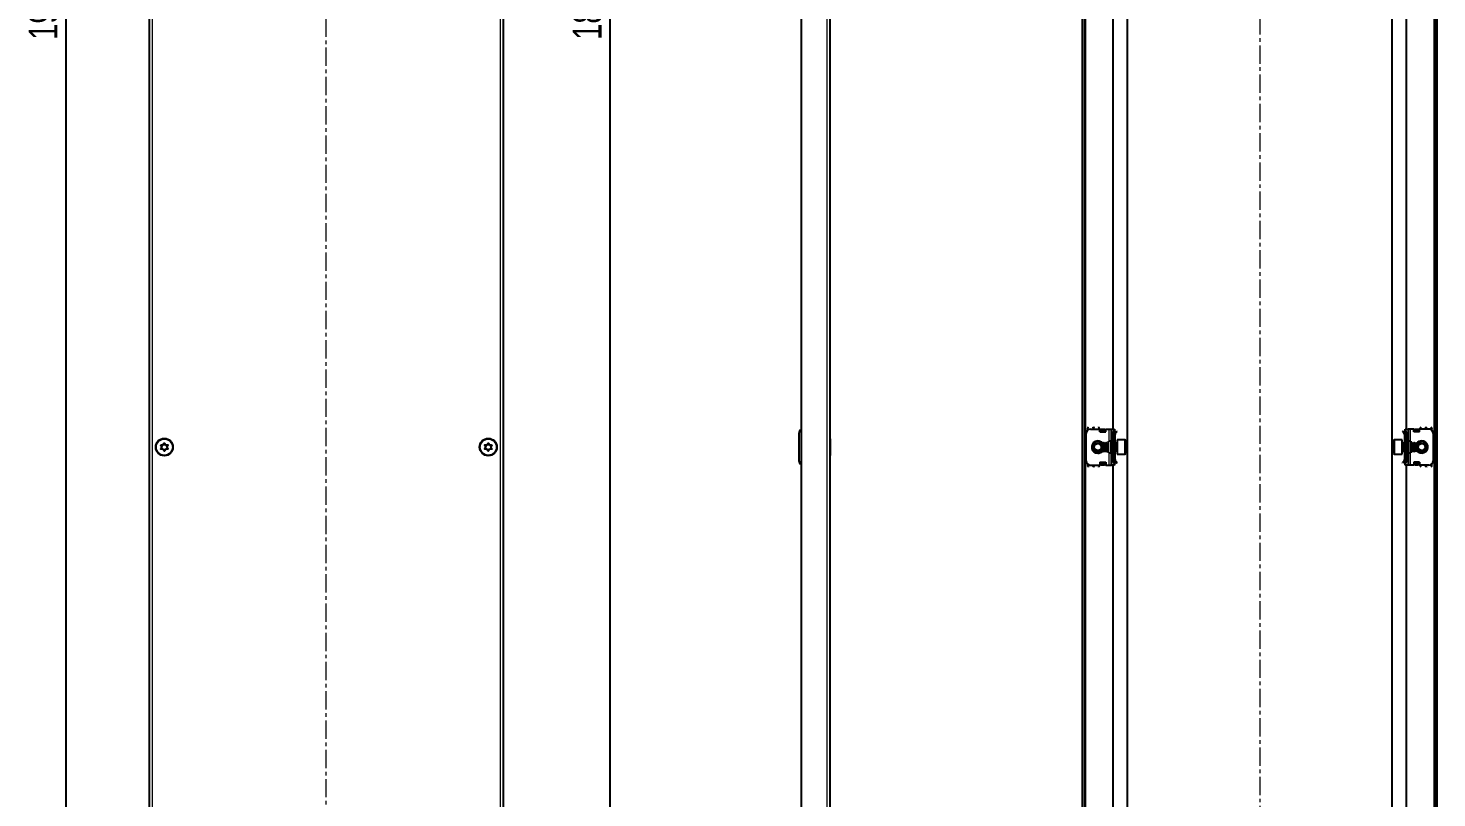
# Model space of a CAD drawing. Header units: millimetres. Extents: x 233 to 1212, y -851 to 1304.
# Drawn here: x 233 to 1211, y -316 to 219 of the extents above; entities that cross this region are included whole.
import ezdxf

# ---------------------------------------------------------------- set-up
doc = ezdxf.new("R2010")
doc.units = ezdxf.units.MM
doc.linetypes.add('CENTERX2', pattern=[20.32, 12.7, -2.54, 2.54, -2.54])
doc.layers.add('FORMAT', color=7, linetype='Continuous')
doc.styles.add('SLDTEXTSTYLE0', font='TXT', dxfattribs={"width": 0.75})
doc.dimstyles.new('SLDDIMSTYLE0', dxfattribs={"dimtxt": 20, "dimasz": 10, "dimexe": 0, "dimexo": 0.0625, "dimgap": 5, "dimtad": 2, "dimdec": 1, "dimrnd": 1e-09, "dimzin": 12, "dimdsep": 46, "dimtxsty": 'SLDTEXTSTYLE0', "dimsah": 1, "dimcen": 0.09, "dimadec": 0, "dimazin": 3, "dimtfac": 1, "dimtofl": 0, "dimtmove": 0, "dimatfit": 3, "dimfxl": 0, "dimfrac": 2, "dimtolj": 1, "dimtzin": 12, "dimarcsym": 0})

# ---------------------------------------------------------------- blocks, each defined once
blk = doc.blocks.new('_D_1')
at = {"layer": 'FORMAT'}
for p, q in [((318.78, 1220.61), (258.09, 1220.61)), ((259.09, 1220.61), (259.09, -740.39)), ((318.78, -740.39), (258.09, -740.39))]:
    blk.add_line(p, q, dxfattribs=at)
for points in [[(259.09, 1220.61), (257.55, 1210.61), (260.62, 1210.61)], [(259.09, -740.39), (260.62, -730.39), (257.55, -730.39)]]:
    blk.add_solid(points, dxfattribs=at)
at = {"layer": 'FORMAT', "insert": (233.3, 210.56), "char_height": 20, "attachment_point": 1, "rotation": 90, "style": 'SLDTEXTSTYLE0'}
blk.add_mtext('1961', dxfattribs=at)
blk = doc.blocks.new('_D_2')
at = {"layer": 'FORMAT'}
for p, q in [((552.6, 1152.61), (638.09, 1152.61)), ((637.09, 1152.61), (637.09, -672.39)), ((552.6, -672.39), (638.09, -672.39))]:
    blk.add_line(p, q, dxfattribs=at)
for points in [[(637.09, 1152.61), (635.55, 1142.61), (638.63, 1142.61)], [(637.09, -672.39), (638.63, -662.39), (635.55, -662.39)]]:
    blk.add_solid(points, dxfattribs=at)
at = {"layer": 'FORMAT', "insert": (611.31, 210.56), "char_height": 20, "attachment_point": 1, "rotation": 90, "style": 'SLDTEXTSTYLE0'}
blk.add_mtext('1825', dxfattribs=at)

msp = doc.modelspace()

# ---------------------------------------------------------------- linework, layer by layer
at = {"color": 7, "linetype": 'Continuous', "lineweight": 25}
for p, q in [((317.09, 1220.61), (317.09, -740.39)), ((563.09, -740.39), (563.09, 1220.61)), ((769.88, 1220.61), (769.88, -740.39)), ((789.88, 1218.51), (789.88, -738.29)), ((965.45, -740.39), (965.45, 1220.61)), ((966.95, -740.39), (966.95, 1220.61)), ((1209.95, 1220.61), (1209.95, -740.39)), ((1211.45, 1220.61), (1211.45, -740.39)), ((996.45, 1189.61), (996.45, -709.39)), ((1180.45, -709.39), (1180.45, 1189.61)), ((986.45, 540.11), (986.45, -59.89)), ((1190.45, -59.89), (1190.45, 540.11)), ((768.38, -62.89), (768.38, -81.89)), ((790.13, -66.6), (789.88, -66.6)), ((790.13, -66.6), (790.13, -78.17)), ((967.95, -81.89), (967.95, -62.89)), ((968.95, -59.64), (968.95, -60.65)), ((970.95, -59.89), (977.45, -59.89)), ((976.95, -59.64), (976.95, -59.89)), ((977.45, -61.89), (977.45, -59.89)), ((977.65, -60), (977.45, -60)), ((977.45, -61.89), (981.45, -61.89)), ((977.65, -61.89), (977.65, -60)), ((977.7, -60.26), (978.2, -59.91)), ((978.2, -60.26), (977.7, -60.62)), ((977.7, -60.62), (977.7, -60.26)), ((977.7, -61.53), (977.7, -60.62)), ((977.7, -61.89), (977.7, -61.53)), ((978.2, -59.91), (978.2, -60.26)), ((978.2, -59.91), (980.7, -59.91)), ((978.2, -60.26), (980.7, -60.26)), ((980.7, -60.26), (980.7, -59.91)), ((980.7, -59.91), (981.2, -60.26)), ((981.2, -60.62), (980.7, -60.26)), ((981.2, -60.26), (981.2, -60.62)), ((981.2, -60.62), (981.2, -61.53)), ((981.2, -61.53), (981.2, -61.89)), ((981.45, -61.89), (981.45, -59.89)), ((981.45, -59.89), (983.95, -59.89)), ((984.95, -68.39), (983.45, -68.39)), ((983.45, -76.39), (983.45, -68.39)), ((983.95, -59.89), (985.45, -59.89)), ((985.45, -59.89), (987.45, -59.89)), ((985.45, -62.89), (985.45, -59.89)), ((985.45, -81.89), (985.45, -62.89)), ((986.45, -81.89), (986.45, -62.89)), ((987.45, -59.89), (987.45, -60.65)), ((987.45, -60.65), (987.45, -84.12)), ((987.45, -60.97), (987.66, -61.18)), ((987.95, -63.64), (987.45, -63.64)), ((987.45, -67.14), (987.45, -63.64)), ((987.95, -67.14), (987.45, -67.14)), ((987.95, -61.89), (987.95, -62.35)), ((987.95, -67.14), (987.95, -63.64)), ((987.95, -69.39), (987.95, -67.14)), ((988.04, -62.22), (989.01, -61.25)), ((988.39, -62.58), (988.04, -62.22)), ((988.39, -62.58), (989.36, -61.6)), ((989.01, -61.25), (989.36, -61.6)), ((994.85, -67.39), (989.45, -67.39)), ((989.45, -67.39), (989.45, -77.39)), ((995.45, -67.99), (995.45, -76.79)), ((1181.45, -70.02), (1181.45, -67.99)), ((1187.45, -67.39), (1182.05, -67.39)), ((1187.45, -69.69), (1187.45, -67.39)), ((1187.89, -61.25), (1187.54, -61.6)), ((1188.51, -62.58), (1187.54, -61.6)), ((1188.86, -62.22), (1187.89, -61.25)), ((1188.51, -62.58), (1188.86, -62.22)), ((1188.95, -61.89), (1188.95, -62.28)), ((1188.95, -63.64), (1189.45, -63.64)), ((1188.95, -63.64), (1188.95, -67.14)), ((1189.45, -67.14), (1188.95, -67.14)), ((1188.95, -67.14), (1188.95, -69.39)), ((1189.24, -61.18), (1189.45, -60.97)), ((1189.45, -59.89), (1191.45, -59.89)), ((1189.45, -60.65), (1189.45, -59.89)), ((1189.45, -84.12), (1189.45, -60.65)), ((1189.45, -63.64), (1189.45, -67.14)), ((1190.45, -62.89), (1190.45, -81.89)), ((1191.45, -59.89), (1191.45, -62.89)), ((1192.95, -59.89), (1191.45, -59.89)), ((1191.45, -62.89), (1191.45, -81.89)), ((1193.45, -68.39), (1191.95, -68.39)), ((1195.45, -59.89), (1192.95, -59.89)), ((1193.45, -68.39), (1193.45, -76.39)), ((1195.45, -61.89), (1195.45, -59.89)), ((1199.45, -61.89), (1195.45, -61.89)), ((1195.7, -60.26), (1196.2, -59.91)), ((1196.2, -60.26), (1195.7, -60.62)), ((1195.7, -60.62), (1195.7, -60.26)), ((1195.7, -61.53), (1195.7, -60.62)), ((1195.7, -61.89), (1195.7, -61.53)), ((1196.2, -59.91), (1196.2, -60.26)), ((1196.2, -59.91), (1198.7, -59.91)), ((1196.2, -60.26), (1198.7, -60.26)), ((1198.7, -60.26), (1198.7, -59.91)), ((1198.7, -59.91), (1199.2, -60.26)), ((1199.2, -60.62), (1198.7, -60.26)), ((1199.2, -60.26), (1199.2, -60.62)), ((1199.2, -60.62), (1199.2, -61.53)), ((1199.2, -61.53), (1199.2, -61.89)), ((1199.25, -60), (1199.25, -61.89)), ((1199.45, -60), (1199.25, -60)), ((1199.45, -61.89), (1199.45, -59.89)), ((1205.95, -59.89), (1199.45, -59.89)), ((1199.95, -59.89), (1199.95, -59.64)), ((1207.95, -60.65), (1207.95, -59.64)), ((1208.95, -62.89), (1208.95, -81.89)), ((789.88, -78.17), (790.13, -78.17)), ((980, -69.39), (979.45, -69.94)), ((979.45, -69.94), (979.45, -74.83)), ((979.45, -74.83), (980, -75.39)), ((980.06, -69.39), (980, -69.39)), ((980, -69.39), (980, -75.39)), ((980, -75.39), (980.06, -75.39)), ((980.45, -69.94), (980.06, -69.39)), ((980.06, -69.39), (980.06, -74.91)), ((980.06, -75.39), (980.45, -74.83)), ((980.06, -74.91), (980.06, -75.39)), ((980.84, -69.39), (980.45, -69.94)), ((980.45, -69.94), (980.45, -74.45)), ((980.45, -74.45), (980.45, -74.83)), ((980.45, -74.83), (980.84, -75.39)), ((981.06, -69.39), (980.84, -69.39)), ((980.84, -69.39), (980.84, -74.91)), ((980.84, -74.91), (980.84, -75.39)), ((980.84, -75.39), (981.06, -75.39)), ((981.45, -69.94), (981.06, -69.39)), ((981.06, -69.39), (981.06, -74.91)), ((981.06, -75.39), (981.45, -74.83)), ((981.06, -74.91), (981.06, -75.39)), ((981.84, -69.39), (981.45, -69.94)), ((981.45, -69.94), (981.45, -74.45)), ((981.45, -74.45), (981.45, -74.83)), ((981.45, -74.83), (981.84, -75.39)), ((982.06, -69.39), (981.84, -69.39)), ((981.84, -69.39), (981.84, -74.91)), ((981.84, -74.91), (981.84, -75.39)), ((981.84, -75.39), (982.06, -75.39)), ((982.45, -69.94), (982.06, -69.39)), ((982.06, -69.39), (982.06, -74.91)), ((982.06, -75.39), (982.45, -74.83)), ((982.06, -74.91), (982.06, -75.39)), ((982.84, -69.39), (982.45, -69.94)), ((982.45, -69.94), (982.45, -74.45)), ((982.45, -74.45), (982.45, -74.83)), ((982.45, -74.83), (982.84, -75.39)), ((983.06, -69.39), (982.84, -69.39)), ((982.84, -69.39), (982.84, -74.91)), ((982.84, -74.91), (982.84, -75.39)), ((982.84, -75.39), (983.06, -75.39)), ((983.45, -69.94), (983.06, -69.39)), ((983.06, -69.39), (983.06, -74.91)), ((983.06, -75.39), (983.45, -74.83)), ((983.06, -74.91), (983.06, -75.39)), ((983.45, -76.39), (984.95, -76.39)), ((987.84, -69.39), (987.45, -69.94)), ((987.45, -74.83), (987.84, -75.39)), ((987.45, -77.64), (987.95, -77.64)), ((987.45, -81.14), (987.45, -77.64)), ((988.06, -69.39), (987.84, -69.39)), ((987.84, -69.39), (987.84, -74.91)), ((987.84, -74.91), (987.84, -75.39)), ((987.84, -75.39), (988.06, -75.39)), ((987.95, -77.64), (987.95, -75.39)), ((987.95, -81.14), (987.95, -77.64)), ((988.45, -69.94), (988.06, -69.39)), ((988.06, -69.39), (988.06, -74.91)), ((988.06, -75.39), (988.45, -74.83)), ((988.06, -74.91), (988.06, -75.39)), ((988.84, -69.39), (988.45, -69.94)), ((988.45, -69.94), (988.45, -74.45)), ((988.45, -74.45), (988.45, -74.83)), ((988.45, -74.83), (988.84, -75.39)), ((989.2, -69.39), (988.84, -69.39)), ((988.84, -69.39), (988.84, -74.91)), ((988.84, -74.91), (988.84, -75.39)), ((988.84, -75.39), (989.2, -75.39)), ((989.45, -77.39), (994.85, -77.39)), ((1181.45, -76.79), (1181.45, -70.02)), ((1182.05, -77.39), (1187.45, -77.39)), ((1187.45, -77.39), (1187.45, -69.69)), ((1188.06, -69.39), (1187.7, -69.39)), ((1187.7, -75.39), (1188.06, -75.39)), ((1188.45, -69.94), (1188.06, -69.39)), ((1188.06, -74.91), (1188.06, -69.39)), ((1188.06, -75.39), (1188.45, -74.83)), ((1188.06, -75.39), (1188.06, -74.91)), ((1188.84, -69.39), (1188.45, -69.94)), ((1188.45, -74.45), (1188.45, -69.94)), ((1188.45, -74.83), (1188.45, -74.45)), ((1188.45, -74.83), (1188.84, -75.39)), ((1189.06, -69.39), (1188.84, -69.39)), ((1188.84, -74.91), (1188.84, -69.39)), ((1188.84, -75.39), (1188.84, -74.91)), ((1188.84, -75.39), (1189.06, -75.39)), ((1188.95, -75.39), (1188.95, -77.64)), ((1188.95, -77.64), (1189.45, -77.64)), ((1188.95, -77.64), (1188.95, -81.14)), ((1189.45, -69.94), (1189.06, -69.39)), ((1189.06, -74.91), (1189.06, -69.39)), ((1189.06, -75.39), (1189.45, -74.83)), ((1189.06, -75.39), (1189.06, -74.91)), ((1189.45, -77.64), (1189.45, -81.14)), ((1191.95, -76.39), (1193.45, -76.39)), ((1193.84, -69.39), (1193.45, -69.94)), ((1193.45, -74.83), (1193.84, -75.39)), ((1194.06, -69.39), (1193.84, -69.39)), ((1193.84, -74.91), (1193.84, -69.39)), ((1193.84, -75.39), (1193.84, -74.91)), ((1193.84, -75.39), (1194.06, -75.39)), ((1194.45, -69.94), (1194.06, -69.39)), ((1194.06, -74.91), (1194.06, -69.39)), ((1194.06, -75.39), (1194.45, -74.83)), ((1194.06, -75.39), (1194.06, -74.91)), ((1194.84, -69.39), (1194.45, -69.94)), ((1194.45, -74.45), (1194.45, -69.94)), ((1194.45, -74.83), (1194.45, -74.45)), ((1194.45, -74.83), (1194.84, -75.39)), ((1195.06, -69.39), (1194.84, -69.39)), ((1194.84, -74.91), (1194.84, -69.39)), ((1194.84, -75.39), (1194.84, -74.91)), ((1194.84, -75.39), (1195.06, -75.39)), ((1195.45, -69.94), (1195.06, -69.39)), ((1195.06, -74.91), (1195.06, -69.39)), ((1195.06, -75.39), (1195.45, -74.83)), ((1195.06, -75.39), (1195.06, -74.91)), ((1195.84, -69.39), (1195.45, -69.94)), ((1195.45, -74.45), (1195.45, -69.94)), ((1195.45, -74.83), (1195.45, -74.45)), ((1195.45, -74.83), (1195.84, -75.39)), ((1196.06, -69.39), (1195.84, -69.39)), ((1195.84, -74.91), (1195.84, -69.39)), ((1195.84, -75.39), (1195.84, -74.91)), ((1195.84, -75.39), (1196.06, -75.39)), ((1196.45, -69.94), (1196.06, -69.39)), ((1196.06, -74.91), (1196.06, -69.39)), ((1196.06, -75.39), (1196.45, -74.83)), ((1196.06, -75.39), (1196.06, -74.91)), ((1196.84, -69.39), (1196.45, -69.94)), ((1196.45, -74.45), (1196.45, -69.94)), ((1196.45, -74.83), (1196.45, -74.45)), ((1196.45, -74.83), (1196.84, -75.39)), ((1196.9, -69.39), (1196.84, -69.39)), ((1196.84, -74.91), (1196.84, -69.39)), ((1196.84, -75.39), (1196.84, -74.91)), ((1196.84, -75.39), (1196.9, -75.39)), ((1197.45, -69.94), (1196.9, -69.39)), ((1196.9, -70.77), (1196.9, -69.39)), ((1196.9, -75.39), (1196.9, -70.77)), ((1196.9, -75.39), (1197.45, -74.83)), ((1197.45, -71.07), (1197.45, -69.94)), ((1197.45, -74.83), (1197.45, -71.07)), ((968.95, -84.12), (968.95, -85.14)), ((970.95, -84.89), (977.45, -84.89)), ((976.95, -84.89), (976.95, -85.14)), ((977.45, -82.89), (977.45, -84.89)), ((977.45, -82.89), (981.45, -82.89)), ((977.45, -84.77), (977.65, -84.77)), ((977.65, -84.77), (977.65, -82.89)), ((977.7, -83.24), (977.7, -82.89)), ((977.7, -84.15), (977.7, -83.24)), ((977.7, -84.15), (978.2, -84.51)), ((977.7, -84.51), (977.7, -84.15)), ((978.2, -84.86), (977.7, -84.51)), ((980.7, -84.51), (978.2, -84.51)), ((978.2, -84.51), (978.2, -84.86)), ((980.7, -84.86), (978.2, -84.86)), ((980.7, -84.51), (981.2, -84.15)), ((980.7, -84.86), (980.7, -84.51)), ((981.2, -84.51), (980.7, -84.86)), ((981.2, -82.89), (981.2, -83.24)), ((981.2, -83.24), (981.2, -84.15)), ((981.2, -84.15), (981.2, -84.51)), ((981.45, -82.89), (981.45, -84.89)), ((981.45, -84.89), (983.95, -84.89)), ((983.95, -84.89), (985.45, -84.89)), ((985.45, -84.89), (985.45, -81.89)), ((987.45, -84.89), (985.45, -84.89)), ((986.45, -84.89), (986.45, -659.89)), ((987.95, -81.14), (987.45, -81.14)), ((987.66, -83.59), (987.45, -83.8)), ((987.45, -84.12), (987.45, -84.89)), ((987.95, -82.89), (987.95, -82.49)), ((988.39, -82.2), (988.04, -82.55)), ((988.04, -82.55), (989.01, -83.53)), ((988.39, -82.2), (989.36, -83.17)), ((989.01, -83.53), (989.36, -83.17)), ((1188.51, -82.2), (1187.54, -83.17)), ((1187.89, -83.53), (1187.54, -83.17)), ((1188.86, -82.55), (1187.89, -83.53)), ((1188.51, -82.2), (1188.86, -82.55)), ((1188.95, -81.14), (1189.45, -81.14)), ((1188.95, -82.89), (1188.95, -82.43)), ((1189.45, -83.8), (1189.24, -83.59)), ((1189.45, -84.89), (1189.45, -84.12)), ((1191.45, -84.89), (1189.45, -84.89)), ((1190.45, -659.89), (1190.45, -84.89)), ((1191.45, -81.89), (1191.45, -84.89)), ((1192.95, -84.89), (1191.45, -84.89)), ((1195.45, -84.89), (1192.95, -84.89)), ((1199.45, -82.89), (1195.45, -82.89)), ((1195.45, -82.89), (1195.45, -84.89)), ((1195.7, -83.24), (1195.7, -82.89)), ((1195.7, -84.15), (1195.7, -83.24)), ((1195.7, -84.15), (1196.2, -84.51)), ((1195.7, -84.51), (1195.7, -84.15)), ((1196.2, -84.86), (1195.7, -84.51)), ((1198.7, -84.51), (1196.2, -84.51)), ((1196.2, -84.51), (1196.2, -84.86)), ((1198.7, -84.86), (1196.2, -84.86)), ((1198.7, -84.51), (1199.2, -84.15)), ((1198.7, -84.86), (1198.7, -84.51)), ((1199.2, -84.51), (1198.7, -84.86)), ((1199.2, -82.89), (1199.2, -83.24)), ((1199.2, -83.24), (1199.2, -84.15)), ((1199.2, -84.15), (1199.2, -84.51)), ((1199.25, -82.89), (1199.25, -84.77)), ((1199.25, -84.77), (1199.45, -84.77)), ((1199.45, -82.89), (1199.45, -84.89)), ((1205.95, -84.89), (1199.45, -84.89)), ((1199.95, -85.14), (1199.95, -84.89)), ((1207.95, -85.14), (1207.95, -84.12))]:
    msp.add_line(p, q, dxfattribs=at)
at = {"color": 8, "linetype": 'Continuous', "lineweight": 18}
for p, q in [((319.19, 1218.51), (319.19, -738.29)), ((560.99, -738.29), (560.99, 1218.51)), ((787.78, 1220.61), (787.78, -740.39)), ((967.55, -738.29), (967.55, 1218.51)), ((1209.35, 1218.51), (1209.35, -738.29)), ((968.95, -59.64), (972.95, -59.64)), ((972.95, -59.64), (976.95, -59.64)), ((981.2, -61.53), (977.7, -61.53)), ((983.95, -68.39), (983.95, -59.89)), ((984.95, -76.39), (984.95, -68.39)), ((986.45, -62.89), (985.45, -62.89)), ((987.45, -61.39), (987.66, -61.18)), ((987.45, -61.89), (987.95, -61.89)), ((994.85, -77.39), (994.85, -67.39)), ((1182.05, -67.39), (1182.05, -69.69)), ((1189.45, -61.89), (1188.95, -61.89)), ((1189.45, -61.39), (1189.24, -61.18)), ((1191.45, -62.89), (1190.45, -62.89)), ((1191.95, -68.39), (1191.95, -76.39)), ((1192.95, -59.89), (1192.95, -68.39)), ((1199.2, -61.53), (1195.7, -61.53)), ((1199.95, -59.64), (1203.95, -59.64)), ((1207.95, -59.64), (1203.95, -59.64)), ((983.95, -84.89), (983.95, -76.39)), ((989.2, -70.77), (989.2, -69.39)), ((989.2, -75.39), (989.2, -70.77)), ((1182.05, -69.69), (1182.05, -77.39)), ((1187.7, -69.39), (1187.7, -75.39)), ((1192.95, -76.39), (1192.95, -84.89)), ((968.95, -85.14), (972.95, -85.14)), ((976.95, -85.14), (972.95, -85.14)), ((977.7, -83.24), (981.2, -83.24)), ((985.45, -81.89), (986.45, -81.89)), ((987.45, -82.89), (987.95, -82.89)), ((987.45, -83.39), (987.66, -83.59)), ((1189.45, -82.89), (1188.95, -82.89)), ((1189.45, -83.39), (1189.24, -83.59)), ((1190.45, -81.89), (1191.45, -81.89)), ((1195.7, -83.24), (1199.2, -83.24)), ((1203.95, -85.14), (1199.95, -85.14)), ((1207.95, -85.14), (1203.95, -85.14))]:
    msp.add_line(p, q, dxfattribs=at)
at = {"color": 7, "linetype": 'Continuous', "lineweight": 25}
for centre, radius in [((327.59, -72.39), 6), ((327.59, -72.39), 5.79), ((552.59, -72.39), 6), ((552.59, -72.39), 5.79), ((327.59, -72.39), 1.85), ((552.59, -72.39), 1.85), ((975.95, -72.39), 3), ((975.95, -72.39), 2.76), ((975.95, -72.39), 2.45), ((1200.95, -72.39), 3), ((1200.95, -72.39), 2.76), ((1200.95, -72.39), 2.45)]:
    msp.add_circle(centre, radius, dxfattribs=at)
for centre, radius, start, end in [((771.38, -62.89), 3, 120, 180), ((970.95, -62.89), 3, 90, 180), ((975.95, -72.39), 4, 90, 331.04498), ((975.95, -72.39), 4, 28.95502, 90), ((984.95, -67.89), 0.5, 270, 0), ((989.45, -62.89), 3, 131.81031, 180), ((986.95, -61.89), 1, 360, 45), ((994.85, -67.99), 0.6, 0, 90), ((1182.05, -67.99), 0.6, 90, 180), ((1189.95, -61.89), 1, 135, 180), ((1187.45, -62.89), 3, 360, 48.18969), ((1191.95, -67.89), 0.5, 180, 270), ((1200.95, -72.39), 4, 270, 151.04498), ((1205.95, -62.89), 3, 360, 90), ((984.95, -76.89), 0.5, 360, 90), ((989.2, -69.14), 0.25, 270, 0), ((989.2, -75.64), 0.25, 360, 90), ((994.85, -76.79), 0.6, 270, 360), ((1182.05, -76.79), 0.6, 180, 270), ((1187.7, -69.14), 0.25, 180, 270), ((1187.7, -75.64), 0.25, 90, 180), ((1191.95, -76.89), 0.5, 90, 180), ((1200.95, -72.39), 4, 208.95502, 270), ((771.38, -81.89), 3, 180, 240), ((970.95, -81.89), 3, 180, 270), ((989.45, -81.89), 3, 180, 228.18969), ((986.95, -82.89), 1, 315, 0), ((1189.95, -82.89), 1, 180, 225), ((1187.45, -81.89), 3, 311.81031, 360), ((1205.95, -81.89), 3, 270, 360)]:
    msp.add_arc(centre, radius, start, end, dxfattribs=at)
at = {"color": 8, "linetype": 'Continuous', "lineweight": 18}
for centre, start, end in [((975.95, -72.39), 35.46217, 270), ((1200.95, -72.39), 215.46217, 90), ((1200.95, -72.39), 90, 144.53783), ((975.95, -72.39), 270, 324.53783)]:
    msp.add_arc(centre, 4.5, start, end, dxfattribs=at)
at = {"color": 7, "linetype": 'Continuous', "lineweight": 25}
for points, knots in [([(968.95, -59.64), (969.05, -59.39), (969.24, -58.91), (969.43, -58.51), (969.52, -58.31)], [0, 0, 0, 0, 0.502065, 1, 1, 1, 1]), ([(972.38, -58.32), (972.46, -58.48), (972.63, -58.83), (972.82, -59.32), (972.93, -59.6), (972.95, -59.64)], [0, 0, 0, 0, 0.415483, 0.917152, 1, 1, 1, 1]), ([(972.95, -59.64), (973.05, -59.39), (973.24, -58.91), (973.43, -58.51), (973.52, -58.31)], [0, 0, 0, 0, 0.502065, 1, 1, 1, 1]), ([(976.38, -58.32), (976.46, -58.48), (976.63, -58.83), (976.82, -59.32), (976.93, -59.6), (976.95, -59.64)], [0, 0, 0, 0, 0.4154826, 0.9171518, 1, 1, 1, 1]), ([(1199.95, -59.64), (1200.05, -59.39), (1200.24, -58.91), (1200.43, -58.51), (1200.52, -58.31)], [0, 0, 0, 0, 0.502065, 1, 1, 1, 1]), ([(1203.38, -58.32), (1203.46, -58.48), (1203.63, -58.83), (1203.82, -59.32), (1203.93, -59.6), (1203.95, -59.64)], [0, 0, 0, 0, 0.415483, 0.917152, 1, 1, 1, 1]), ([(1203.95, -59.64), (1204.05, -59.39), (1204.24, -58.91), (1204.43, -58.51), (1204.52, -58.31)], [0, 0, 0, 0, 0.502065, 1, 1, 1, 1]), ([(1207.38, -58.32), (1207.46, -58.48), (1207.63, -58.83), (1207.82, -59.32), (1207.93, -59.6), (1207.95, -59.64)], [0, 0, 0, 0, 0.4154826, 0.9171518, 1, 1, 1, 1]), ([(988.04, -62.22), (987.88, -62.41), (987.58, -62.79), (987.46, -63.32), (987.45, -63.6), (987.45, -63.64)], [0, 0, 0, 0, 0.4618628, 0.9237257, 1, 1, 1, 1]), ([(988.39, -62.58), (988.27, -62.73), (988.09, -62.95), (987.97, -63.33), (987.96, -63.53), (987.95, -63.64)], [0, 0, 0, 0, 0.485042, 0.738404, 1, 1, 1, 1]), ([(1188.95, -63.64), (1188.93, -63.45), (1188.9, -63.16), (1188.71, -62.8), (1188.58, -62.65), (1188.51, -62.58)], [0, 0, 0, 0, 0.485042, 0.738404, 1, 1, 1, 1]), ([(1189.45, -63.64), (1189.42, -63.39), (1189.37, -62.91), (1189.09, -62.45), (1188.89, -62.25), (1188.86, -62.22)], [0, 0, 0, 0, 0.461863, 0.923726, 1, 1, 1, 1]), ([(330.04, -73.74), (330.05, -73.72), (330.06, -73.7), (330.04, -73.64), (329.99, -73.51), (329.77, -73.19), (329.48, -72.74), (329.44, -72.1), (329.66, -71.64), (329.86, -71.3), (329.97, -71.09), (330, -71), (330, -70.96), (329.98, -70.93), (329.96, -70.91), (329.89, -70.88), (329.62, -70.87), (329.15, -70.92), (328.45, -70.83), (327.99, -70.28), (327.78, -69.86), (327.63, -69.64), (327.57, -69.6), (327.54, -69.59), (327.51, -69.59), (327.48, -69.61), (327.45, -69.63), (327.4, -69.7), (327.28, -69.9), (327.12, -70.24), (326.84, -70.67), (326.29, -70.98), (325.74, -70.97), (325.35, -70.96), (325.2, -70.98), (325.15, -71.01), (325.13, -71.04), (325.12, -71.07), (325.13, -71.13), (325.19, -71.26), (325.4, -71.59), (325.7, -72.04), (325.74, -72.67), (325.52, -73.14), (325.32, -73.47), (325.2, -73.68), (325.18, -73.77), (325.18, -73.81), (325.2, -73.84), (325.22, -73.86), (325.29, -73.89), (325.55, -73.9), (326.03, -73.85), (326.73, -73.94), (327.19, -74.49), (327.39, -74.92), (327.55, -75.14), (327.61, -75.18), (327.64, -75.19), (327.67, -75.18), (327.7, -75.17), (327.73, -75.14), (327.78, -75.07), (327.89, -74.88), (328.06, -74.53), (328.34, -74.1), (328.89, -73.79), (329.43, -73.8), (329.83, -73.81), (329.97, -73.79), (330.02, -73.76), (330.04, -73.74), (330.04, -73.74)], [0, 0, 0, 0, 0.002009, 0.00442, 0.009365, 0.025528, 0.067705, 0.095786, 0.124646, 0.150342, 0.160519, 0.163394, 0.165697, 0.167245, 0.168874, 0.17077, 0.178606, 0.211994, 0.249994, 0.287995, 0.321383, 0.329219, 0.331115, 0.332744, 0.334292, 0.336217, 0.338535, 0.341318, 0.349662, 0.375358, 0.404217, 0.432298, 0.474475, 0.490639, 0.496669, 0.49844, 0.5, 0.502009, 0.50442, 0.509365, 0.525528, 0.567705, 0.595786, 0.624646, 0.650342, 0.660519, 0.663394, 0.665697, 0.667245, 0.668874, 0.67077, 0.678606, 0.711994, 0.749994, 0.787995, 0.821383, 0.829219, 0.831115, 0.832744, 0.834292, 0.836217, 0.838535, 0.841318, 0.849662, 0.875358, 0.904217, 0.932298, 0.974475, 0.990639, 0.996669, 0.99844, 1, 1, 1, 1]), ([(550.14, -73.74), (550.14, -73.75), (550.16, -73.77), (550.22, -73.79), (550.36, -73.81), (550.74, -73.8), (551.28, -73.79), (551.84, -74.1), (552.12, -74.53), (552.29, -74.89), (552.41, -75.09), (552.47, -75.16), (552.51, -75.18), (552.54, -75.19), (552.57, -75.18), (552.63, -75.14), (552.78, -74.92), (552.99, -74.49), (553.45, -73.94), (554.15, -73.85), (554.62, -73.9), (554.89, -73.89), (554.96, -73.86), (554.98, -73.84), (555, -73.82), (555, -73.78), (554.99, -73.74), (554.96, -73.66), (554.86, -73.46), (554.65, -73.14), (554.44, -72.67), (554.47, -72.04), (554.78, -71.59), (554.99, -71.26), (555.05, -71.12), (555.05, -71.06), (555.04, -71.03), (555.02, -71.01), (554.96, -70.98), (554.82, -70.96), (554.43, -70.97), (553.89, -70.98), (553.34, -70.67), (553.06, -70.24), (552.89, -69.89), (552.77, -69.68), (552.71, -69.61), (552.67, -69.59), (552.64, -69.59), (552.61, -69.6), (552.55, -69.64), (552.39, -69.86), (552.19, -70.28), (551.73, -70.83), (551.03, -70.92), (550.55, -70.87), (550.29, -70.88), (550.22, -70.91), (550.2, -70.93), (550.18, -70.96), (550.18, -70.99), (550.19, -71.03), (550.22, -71.11), (550.32, -71.31), (550.52, -71.64), (550.74, -72.1), (550.7, -72.74), (550.4, -73.19), (550.19, -73.51), (550.13, -73.65), (550.13, -73.71), (550.13, -73.73), (550.14, -73.74)], [0, 0, 0, 0, 0.002009, 0.00442, 0.009365, 0.025528, 0.067705, 0.095786, 0.124646, 0.150342, 0.160519, 0.163394, 0.165697, 0.167245, 0.168874, 0.17077, 0.178606, 0.211994, 0.249994, 0.287995, 0.321383, 0.329219, 0.331115, 0.332744, 0.334292, 0.336217, 0.338535, 0.341318, 0.349662, 0.375358, 0.404217, 0.432298, 0.474475, 0.490639, 0.496669, 0.49844, 0.5, 0.502009, 0.50442, 0.509365, 0.525528, 0.567705, 0.595786, 0.624646, 0.650342, 0.660519, 0.663394, 0.665697, 0.667245, 0.668874, 0.67077, 0.678606, 0.711994, 0.749994, 0.787995, 0.821383, 0.829219, 0.831115, 0.832744, 0.834292, 0.836217, 0.838535, 0.841318, 0.849662, 0.875358, 0.904217, 0.932298, 0.974475, 0.990639, 0.996669, 0.99844, 1, 1, 1, 1]), ([(969.52, -86.45), (969.44, -86.29), (969.27, -85.94), (969.08, -85.46), (968.97, -85.18), (968.95, -85.14)], [0, 0, 0, 0, 0.415483, 0.917152, 1, 1, 1, 1]), ([(972.95, -85.14), (972.85, -85.38), (972.66, -85.87), (972.47, -86.26), (972.38, -86.46)], [0, 0, 0, 0, 0.5020654, 1, 1, 1, 1]), ([(973.52, -86.45), (973.44, -86.29), (973.27, -85.94), (973.08, -85.46), (972.97, -85.18), (972.95, -85.14)], [0, 0, 0, 0, 0.415483, 0.917152, 1, 1, 1, 1]), ([(976.95, -85.14), (976.85, -85.38), (976.66, -85.87), (976.47, -86.26), (976.38, -86.46)], [0, 0, 0, 0, 0.502065, 1, 1, 1, 1]), ([(987.45, -81.14), (987.48, -81.38), (987.53, -81.86), (987.81, -82.32), (988.01, -82.52), (988.04, -82.55)], [0, 0, 0, 0, 0.461863, 0.923726, 1, 1, 1, 1]), ([(987.95, -81.14), (987.97, -81.33), (988, -81.62), (988.19, -81.97), (988.32, -82.12), (988.39, -82.2)], [0, 0, 0, 0, 0.485042, 0.738404, 1, 1, 1, 1]), ([(1188.51, -82.2), (1188.63, -82.05), (1188.81, -81.82), (1188.93, -81.44), (1188.94, -81.24), (1188.95, -81.14)], [0, 0, 0, 0, 0.485042, 0.738404, 1, 1, 1, 1]), ([(1188.86, -82.55), (1189.02, -82.36), (1189.32, -81.98), (1189.44, -81.46), (1189.45, -81.18), (1189.45, -81.14)], [0, 0, 0, 0, 0.461863, 0.923726, 1, 1, 1, 1]), ([(1200.52, -86.45), (1200.44, -86.29), (1200.27, -85.94), (1200.08, -85.46), (1199.97, -85.18), (1199.95, -85.14)], [0, 0, 0, 0, 0.415483, 0.917152, 1, 1, 1, 1]), ([(1203.95, -85.14), (1203.85, -85.38), (1203.66, -85.87), (1203.47, -86.26), (1203.38, -86.46)], [0, 0, 0, 0, 0.502065, 1, 1, 1, 1]), ([(1204.52, -86.45), (1204.44, -86.29), (1204.27, -85.94), (1204.08, -85.46), (1203.97, -85.18), (1203.95, -85.14)], [0, 0, 0, 0, 0.4154826, 0.9171518, 1, 1, 1, 1]), ([(1207.95, -85.14), (1207.85, -85.38), (1207.66, -85.87), (1207.47, -86.26), (1207.38, -86.46)], [0, 0, 0, 0, 0.502065, 1, 1, 1, 1])]:
    msp.add_open_spline(points, degree=3, knots=knots, dxfattribs=at)
at = {"layer": 'FORMAT', "linetype": 'CENTERX2', "lineweight": 18}
for p, q in [((440.09, -742.39), (440.09, 1222.61)), ((1088.45, 1222.61), (1088.45, -742.39))]:
    msp.add_line(p, q, dxfattribs=at)

# ---------------------------------------------------------------- dimensions: what is measured, and where the dimension line sits
at = {"layer": 'FORMAT'}
for base, p1, p2, picture, middle in [((259.09, -740.39), (318.79, 1220.61), (318.79, -740.39), '_D_1', (259.09, 240.11)), ((637.09, -672.39), (552.59, 1152.61), (552.59, -672.39), '_D_2', (637.09, 240.11))]:
    dim = msp.add_linear_dim(base=base, p1=p1, p2=p2, angle=90, dimstyle='SLDDIMSTYLE0', dxfattribs=at)
    dim.commit()
    dim.dimension.update_dxf_attribs({"geometry": picture, "text_midpoint": middle, "dimtype": 160})

doc.saveas('drawing.dxf')
